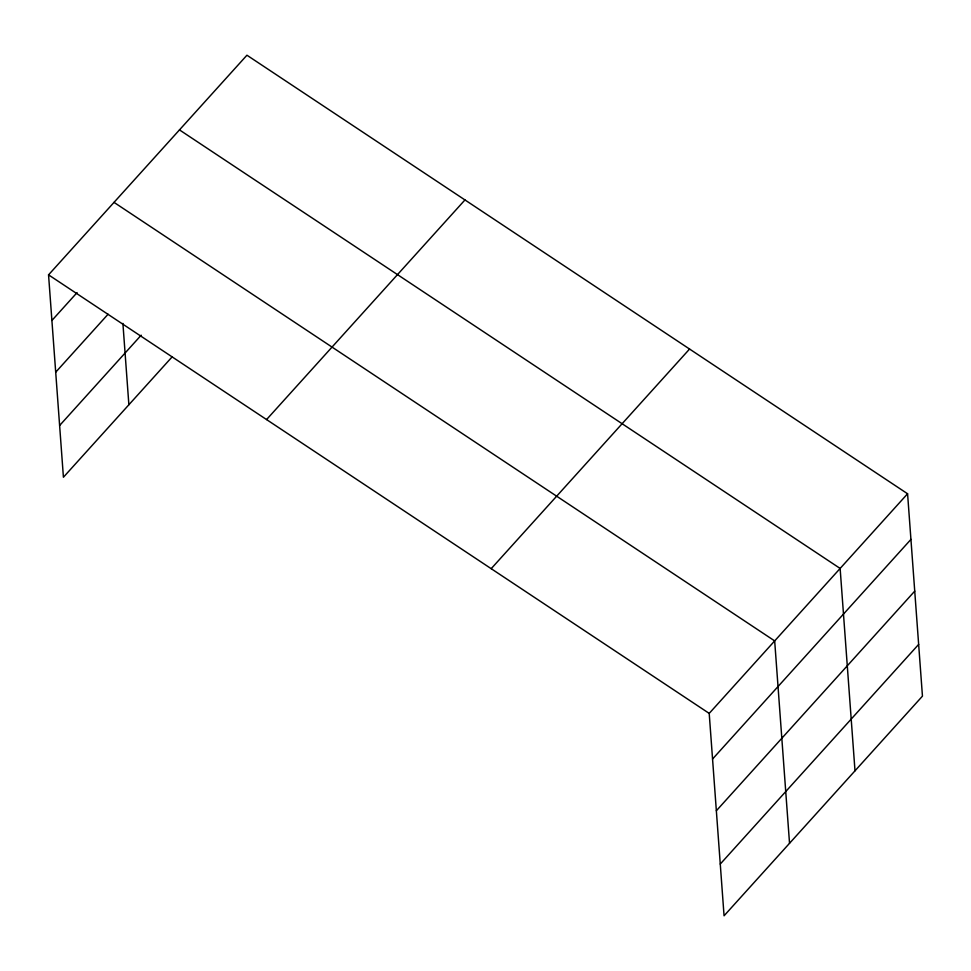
<?xml version="1.0" encoding="UTF-8"?>
<svg xmlns="http://www.w3.org/2000/svg" width="971" height="971" viewBox="0 0 971 971"><rect width="100%" height="100%" fill="white"/><g stroke="black" fill="none" stroke-linecap="round" stroke-linejoin="round"><path stroke-width="1.46" d="M172.183 356.818L63.418 477.234L48.55 274.854L246.937 55.213L907.582 493.766L922.45 696.146L724.063 915.787L709.206 713.394L907.582 493.766M51.9 320.479L77.085 292.599M55.699 372.209L108.072 314.228M59.619 425.504L141.196 335.189M266.564 419.569L464.951 199.941M491.192 568.678L689.568 349.038M712.556 759.019L910.944 539.39M716.355 810.749L914.743 591.121M720.264 864.056L918.651 644.416M179.477 129.896L840.133 568.436L855.002 770.828M114.02 202.369L774.676 640.909L789.532 843.301M48.55 274.854L709.206 713.394M122.904 323.416L128.876 404.761"/></g></svg>
